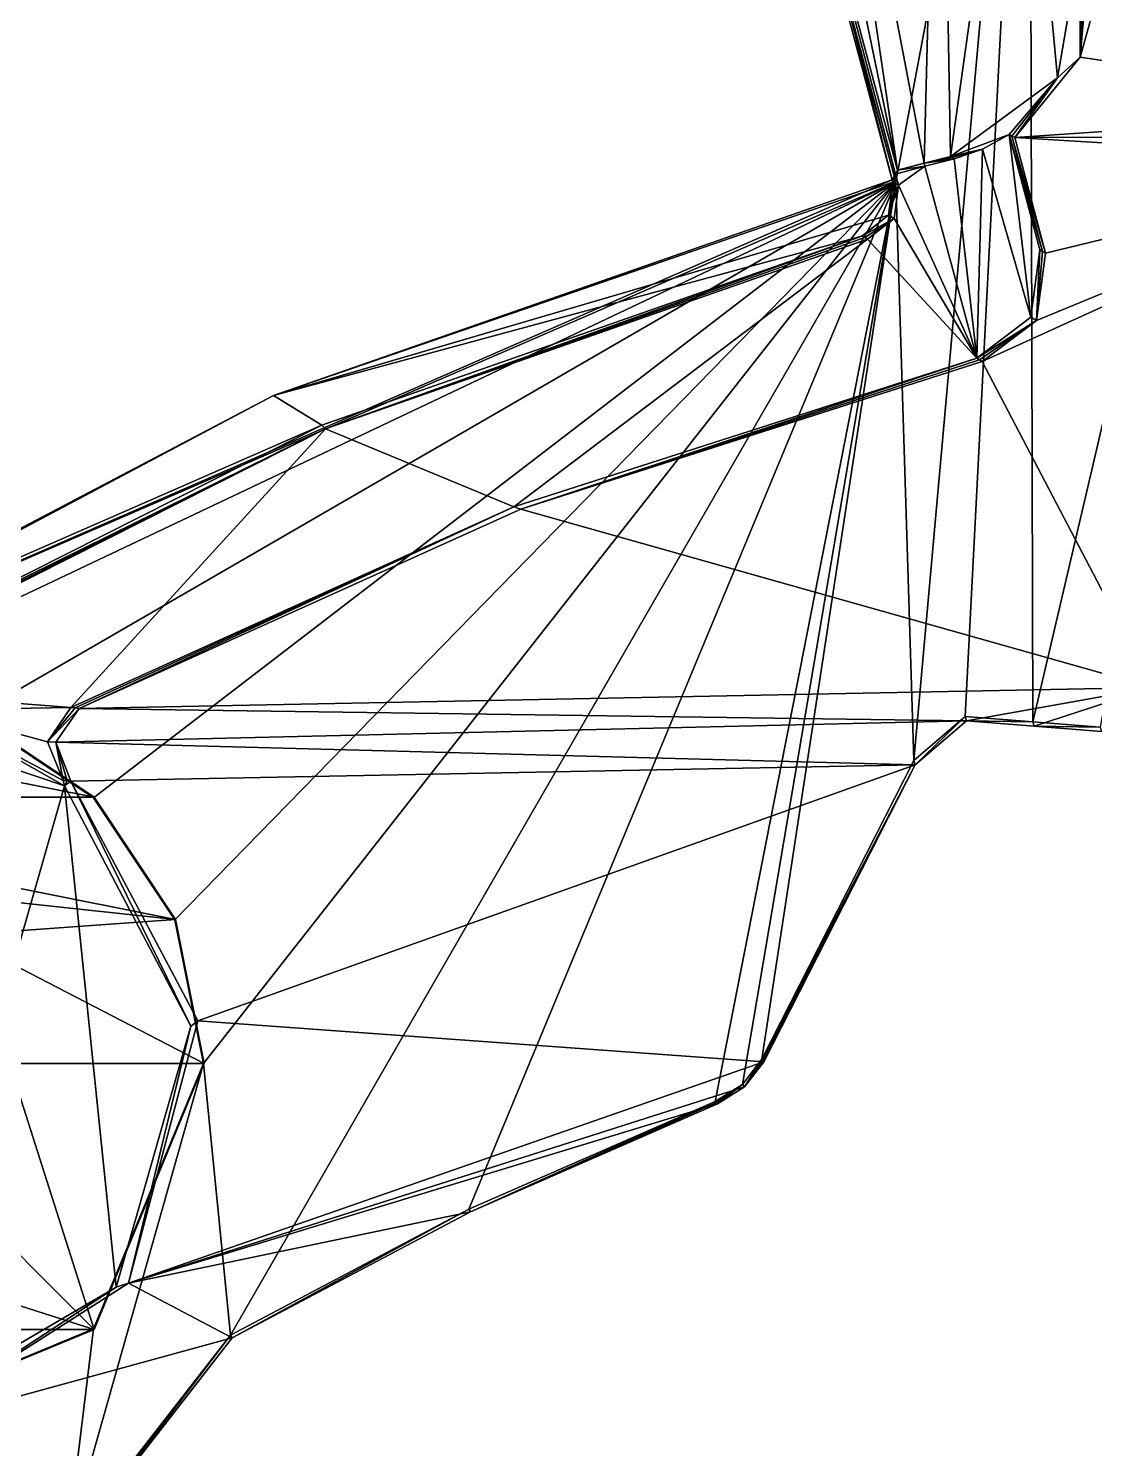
# Model space of a CAD drawing. Header units: millimetres. Extents: x -228 to 228, y -204 to 237.
# Drawn here: x -22.79 to -10.72, y 34.22 to 50.28 of the extents above; entities that cross this region are included whole.
import ezdxf

# ---------------------------------------------------------------- set-up
doc = ezdxf.new("R2010")
doc.units = ezdxf.units.MM
doc.header["$LTSCALE"] = 127.314815
for name, color, linetype in [('3529', 7, 'CONTINUOUS'), ('4337', 7, 'CONTINUOUS'), ('4338', 7, 'CONTINUOUS'), ('4409', 7, 'CONTINUOUS'), ('4410', 7, 'CONTINUOUS'), ('4419', 7, 'CONTINUOUS'), ('4469', 7, 'CONTINUOUS'), ('4470', 7, 'CONTINUOUS'), ('4476', 7, 'CONTINUOUS'), ('4529', 7, 'CONTINUOUS'), ('4541', 7, 'CONTINUOUS'), ('4542', 7, 'CONTINUOUS'), ('4543', 7, 'CONTINUOUS'), ('4606', 7, 'CONTINUOUS'), ('4607', 7, 'CONTINUOUS'), ('4608', 7, 'CONTINUOUS'), ('4609', 7, 'CONTINUOUS'), ('4610', 7, 'CONTINUOUS'), ('4613', 7, 'CONTINUOUS'), ('4615', 7, 'CONTINUOUS'), ('4616', 7, 'CONTINUOUS'), ('4618', 7, 'CONTINUOUS'), ('4621', 7, 'CONTINUOUS'), ('4629', 7, 'CONTINUOUS'), ('4632', 7, 'CONTINUOUS'), ('4633', 7, 'CONTINUOUS'), ('4634', 7, 'CONTINUOUS'), ('4637', 7, 'CONTINUOUS')]:
    doc.layers.add(name, color=color, linetype=linetype)

msp = doc.modelspace()

# ---------------------------------------------------------------- linework, layer by layer
at = {"layer": '3529', "color": 5, "linetype": 'Continuous'}
for points in [[(-15.39, 82.099, 1037.99), (-31.693, 41.747, 1037.99), (-15.39, 82.099, 1035.99), (-15.39, 82.099, 1037.99)], [(-15.39, 82.099, 1035.99), (-31.693, 41.747, 1037.99), (-24.104, 60.531, 1035.99), (-15.39, 82.099, 1035.99)]]:
    msp.add_3dface(points, dxfattribs=at)
at = {"layer": '4337', "color": 6, "linetype": 'Continuous'}
for points in [[(-7.968, 57.198, 1038.99), (-11.424, 42.441, 1038.99), (-11.462, 56.601, 1038.99), (-7.968, 57.198, 1038.99)], [(-10.662, 42.381, 1038.99), (-11.424, 42.441, 1038.99), (-7.968, 57.198, 1038.99), (-10.662, 42.381, 1038.99)], [(-12.972, 48.548, 1038.99), (-14.913, 55.791, 1038.99), (-11.462, 56.601, 1038.99), (-12.972, 48.548, 1038.99)], [(-12.77, 42.004, 1038.99), (-12.972, 48.548, 1038.99), (-11.462, 56.601, 1038.99), (-12.77, 42.004, 1038.99)], [(-12.188, 42.501, 1038.99), (-12.77, 42.004, 1038.99), (-11.462, 56.601, 1038.99), (-12.188, 42.501, 1038.99)], [(-11.424, 42.441, 1038.99), (-12.188, 42.501, 1038.99), (-11.462, 56.601, 1038.99), (-11.424, 42.441, 1038.99)], [(-12.972, 48.548, 1038.99), (-25.054, 42.826, 1038.99), (-26.546, 42.668, 1038.99), (-12.972, 48.548, 1038.99)], [(-25.054, 42.826, 1038.99), (-12.972, 48.548, 1038.99), (-23.429, 42.502, 1038.99), (-25.054, 42.826, 1038.99)], [(-23.429, 42.502, 1038.99), (-12.972, 48.548, 1038.99), (-22.05, 41.582, 1038.99), (-23.429, 42.502, 1038.99)], [(-22.05, 41.582, 1038.99), (-12.972, 48.548, 1038.99), (-21.13, 40.204, 1038.99), (-22.05, 41.582, 1038.99)], [(-12.972, 48.548, 1038.99), (-20.807, 38.579, 1038.99), (-21.13, 40.204, 1038.99), (-12.972, 48.548, 1038.99)], [(-20.807, 38.579, 1038.99), (-12.972, 48.548, 1038.99), (-20.499, 35.506, 1038.99), (-20.807, 38.579, 1038.99)], [(-20.499, 35.506, 1038.99), (-12.972, 48.548, 1038.99), (-17.806, 36.929, 1038.99), (-20.499, 35.506, 1038.99)], [(-17.806, 36.929, 1038.99), (-12.972, 48.548, 1038.99), (-15.016, 38.149, 1038.99), (-17.806, 36.929, 1038.99)], [(-15.016, 38.149, 1038.99), (-12.972, 48.548, 1038.99), (-14.71, 38.34, 1038.99), (-15.016, 38.149, 1038.99)], [(-14.71, 38.34, 1038.99), (-12.972, 48.548, 1038.99), (-14.491, 38.626, 1038.99), (-14.71, 38.34, 1038.99)], [(-14.491, 38.626, 1038.99), (-12.972, 48.548, 1038.99), (-12.77, 42.004, 1038.99), (-14.491, 38.626, 1038.99)], [(-22.05, 35.576, 1038.99), (-20.807, 38.579, 1038.99), (-22.348, 33.128, 1038.99), (-22.05, 35.576, 1038.99)], [(-22.348, 33.128, 1038.99), (-20.807, 38.579, 1038.99), (-20.499, 35.506, 1038.99), (-22.348, 33.128, 1038.99)], [(-25.053, 34.332, 1038.99), (-22.05, 35.576, 1038.99), (-22.348, 33.128, 1038.99), (-25.053, 34.332, 1038.99)], [(-24.969, 2.712, 1038.99), (-25.053, 34.332, 1038.99), (-22.348, 33.128, 1038.99), (-24.969, 2.712, 1038.99)]]:
    msp.add_3dface(points, dxfattribs=at)
at = {"layer": '4338', "color": 6, "linetype": 'Continuous'}
for points in [[(-10.787, 51.133, 1040.99), (-10.888, 49.961, 1040.99), (-8.316, 59.169, 1040.99), (-10.787, 51.133, 1040.99)], [(-8.316, 59.169, 1040.99), (-10.888, 49.961, 1040.99), (-6.938, 49.368, 1040.99), (-8.316, 59.169, 1040.99)], [(-30.499, 48.996, 1040.99), (-14.937, 55.747, 1040.99), (-27.297, 53.15, 1040.99), (-30.499, 48.996, 1040.99)], [(-10.888, 49.961, 1040.99), (-11.629, 49.049, 1040.99), (-6.938, 49.368, 1040.99), (-10.888, 49.961, 1040.99)], [(-6.938, 49.368, 1040.99), (-11.629, 49.049, 1040.99), (-6.942, 49.062, 1040.99), (-6.938, 49.368, 1040.99)], [(-6.942, 49.062, 1040.99), (-11.629, 49.049, 1040.99), (-7.038, 48.771, 1040.99), (-6.942, 49.062, 1040.99)], [(-11.629, 49.049, 1040.99), (-11.279, 47.743, 1040.99), (-7.038, 48.771, 1040.99), (-11.629, 49.049, 1040.99)], [(-11.382, 46.98, 1040.99), (-11.996, 46.516, 1040.99), (-7.038, 48.771, 1040.99), (-11.382, 46.98, 1040.99)], [(-7.038, 48.771, 1040.99), (-11.996, 46.516, 1040.99), (-10.065, 42.831, 1040.99), (-7.038, 48.771, 1040.99)], [(-11.279, 47.743, 1040.99), (-11.382, 46.98, 1040.99), (-7.038, 48.771, 1040.99), (-11.279, 47.743, 1040.99)], [(-13.015, 48.573, 1040.99), (-20.013, 46.133, 1040.99), (-13.008, 48.547, 1040.99), (-13.015, 48.573, 1040.99)], [(-13.008, 48.547, 1040.99), (-20.013, 46.133, 1040.99), (-13.055, 48.173, 1040.99), (-13.008, 48.547, 1040.99)], [(-13.055, 48.173, 1040.99), (-20.013, 46.133, 1040.99), (-13.357, 47.936, 1040.99), (-13.055, 48.173, 1040.99)], [(-13.357, 47.936, 1040.99), (-20.013, 46.133, 1040.99), (-19.466, 45.796, 1040.99), (-13.357, 47.936, 1040.99)], [(-11.996, 46.516, 1040.99), (-17.216, 44.847, 1040.99), (-10.065, 42.831, 1040.99), (-11.996, 46.516, 1040.99)], [(-20.013, 46.133, 1040.99), (-26.574, 42.691, 1040.99), (-19.466, 45.796, 1040.99), (-20.013, 46.133, 1040.99)], [(-19.466, 45.796, 1040.99), (-26.574, 42.691, 1040.99), (-25.247, 42.882, 1040.99), (-19.466, 45.796, 1040.99)], [(-17.216, 44.847, 1040.99), (-22.212, 42.594, 1040.99), (-10.065, 42.831, 1040.99), (-17.216, 44.847, 1040.99)], [(-10.065, 42.831, 1040.99), (-22.212, 42.594, 1040.99), (-12.173, 42.454, 1040.99), (-10.065, 42.831, 1040.99)], [(-11.409, 42.393, 1040.99), (-10.065, 42.831, 1040.99), (-12.173, 42.454, 1040.99), (-11.409, 42.393, 1040.99)], [(-10.647, 42.334, 1040.99), (-10.065, 42.831, 1040.99), (-11.409, 42.393, 1040.99), (-10.647, 42.334, 1040.99)], [(-22.212, 42.594, 1040.99), (-22.478, 42.21, 1040.99), (-12.173, 42.454, 1040.99), (-22.212, 42.594, 1040.99)], [(-12.173, 42.454, 1040.99), (-22.478, 42.21, 1040.99), (-12.755, 41.957, 1040.99), (-12.173, 42.454, 1040.99)], [(-22.478, 42.21, 1040.99), (-22.307, 41.772, 1040.99), (-12.755, 41.957, 1040.99), (-22.478, 42.21, 1040.99)], [(-22.307, 41.772, 1040.99), (-20.869, 39.06, 1040.99), (-12.755, 41.957, 1040.99), (-22.307, 41.772, 1040.99)], [(-12.755, 41.957, 1040.99), (-20.869, 39.06, 1040.99), (-14.466, 38.598, 1040.99), (-12.755, 41.957, 1040.99)], [(-20.869, 39.06, 1040.99), (-21.654, 36.092, 1040.99), (-14.466, 38.598, 1040.99), (-20.869, 39.06, 1040.99)], [(-14.466, 38.598, 1040.99), (-21.654, 36.092, 1040.99), (-14.685, 38.312, 1040.99), (-14.466, 38.598, 1040.99)], [(-14.685, 38.312, 1040.99), (-21.654, 36.092, 1040.99), (-14.991, 38.122, 1040.99), (-14.685, 38.312, 1040.99)], [(-14.991, 38.122, 1040.99), (-21.654, 36.092, 1040.99), (-17.786, 36.901, 1040.99), (-14.991, 38.122, 1040.99)], [(-17.786, 36.901, 1040.99), (-21.654, 36.092, 1040.99), (-20.482, 35.475, 1040.99), (-17.786, 36.901, 1040.99)], [(-21.654, 36.092, 1040.99), (-24.243, 34.446, 1040.99), (-20.482, 35.475, 1040.99), (-21.654, 36.092, 1040.99)], [(-20.482, 35.475, 1040.99), (-24.243, 34.446, 1040.99), (-22.315, 33.119, 1040.99), (-20.482, 35.475, 1040.99)], [(-24.243, 34.446, 1040.99), (-30.067, 33.128, 1040.99), (-22.315, 33.119, 1040.99), (-24.243, 34.446, 1040.99)]]:
    msp.add_3dface(points, dxfattribs=at)
at = {"layer": '4409', "color": 6, "linetype": 'Continuous'}
for points in [[(-26.682, 42.51, 1038.49), (-22.044, 41.588, 1038.49), (-28.063, 41.588, 1038.49), (-26.682, 42.51, 1038.49)], [(-23.425, 42.51, 1038.49), (-22.044, 41.588, 1038.49), (-26.682, 42.51, 1038.49), (-23.425, 42.51, 1038.49)], [(-22.044, 41.588, 1038.49), (-21.122, 40.207, 1038.49), (-28.063, 41.588, 1038.49), (-22.044, 41.588, 1038.49)], [(-28.063, 41.588, 1038.49), (-21.122, 40.207, 1038.49), (-25.053, 40.629, 1038.49), (-28.063, 41.588, 1038.49)], [(-25.053, 40.629, 1038.49), (-21.122, 40.207, 1038.49), (-23.604, 40.029, 1038.49), (-25.053, 40.629, 1038.49)], [(-21.122, 40.207, 1038.49), (-20.798, 38.579, 1038.49), (-23.604, 40.029, 1038.49), (-21.122, 40.207, 1038.49)], [(-23.604, 40.029, 1038.49), (-20.798, 38.579, 1038.49), (-23.003, 38.579, 1038.49), (-23.604, 40.029, 1038.49)], [(-23.003, 38.579, 1038.49), (-22.044, 35.57, 1038.49), (-23.604, 37.129, 1038.49), (-23.003, 38.579, 1038.49)], [(-20.798, 38.579, 1038.49), (-22.044, 35.57, 1038.49), (-23.003, 38.579, 1038.49), (-20.798, 38.579, 1038.49)], [(-22.044, 35.57, 1038.49), (-25.053, 36.529, 1038.49), (-23.604, 37.129, 1038.49), (-22.044, 35.57, 1038.49)], [(-22.044, 35.57, 1038.49), (-28.063, 35.57, 1038.49), (-25.053, 36.529, 1038.49), (-22.044, 35.57, 1038.49)], [(-25.053, 34.323, 1038.49), (-28.063, 35.57, 1038.49), (-22.044, 35.57, 1038.49), (-25.053, 34.323, 1038.49)]]:
    msp.add_3dface(points, dxfattribs=at)
at = {"layer": '4410', "color": 6, "linetype": 'Continuous'}
for points in [[(-22.379, 41.719, 1045.99), (-25.289, 42.697, 1045.99), (-24.445, 34.499, 1045.99), (-22.379, 41.719, 1045.99)], [(-21.796, 36.049, 1045.99), (-22.379, 41.719, 1045.99), (-24.445, 34.499, 1045.99), (-21.796, 36.049, 1045.99)], [(-20.951, 39.001, 1045.99), (-22.379, 41.719, 1045.99), (-21.796, 36.049, 1045.99), (-20.951, 39.001, 1045.99)]]:
    msp.add_3dface(points, dxfattribs=at)
at = {"layer": '4419', "color": 6, "linetype": 'Continuous'}
msp.add_3dface([(-26.799, 51.159, 1038.89), (-14.914, 55.787, 1039.09), (-30.505, 49.029, 1039.19), (-26.799, 51.159, 1038.89)], dxfattribs=at)
at = {"layer": '4469', "color": 6, "linetype": 'Continuous'}
for points in [[(-13.015, 48.573, 1040.99), (-12.972, 48.548, 1038.99), (-26.546, 42.668, 1038.99), (-13.015, 48.573, 1040.99)], [(-13.015, 48.573, 1040.99), (-26.546, 42.668, 1038.99), (-20.013, 46.133, 1040.99), (-13.015, 48.573, 1040.99)], [(-26.546, 42.668, 1038.99), (-26.574, 42.691, 1040.99), (-20.013, 46.133, 1040.99), (-26.546, 42.668, 1038.99)]]:
    msp.add_3dface(points, dxfattribs=at)
at = {"layer": '4470', "color": 6, "linetype": 'Continuous'}
for points in [[(-14.914, 55.787, 1039.09), (-14.937, 55.747, 1040.99), (-30.505, 49.029, 1039.19), (-14.914, 55.787, 1039.09)], [(-14.937, 55.747, 1040.99), (-30.499, 48.996, 1040.99), (-30.505, 49.029, 1039.19), (-14.937, 55.747, 1040.99)]]:
    msp.add_3dface(points, dxfattribs=at)
at = {"layer": '4476', "color": 6, "linetype": 'Continuous'}
for points in [[(-14.83, 55.685, 1045.99), (-12.953, 48.68, 1045.99), (-14.425, 55.791, 1045.99), (-14.83, 55.685, 1045.99)], [(-14.425, 55.791, 1045.99), (-12.953, 48.68, 1045.99), (-14.019, 55.895, 1045.99), (-14.425, 55.791, 1045.99)], [(-12.953, 48.68, 1045.99), (-12.654, 48.759, 1045.99), (-14.019, 55.895, 1045.99), (-12.953, 48.68, 1045.99)], [(-14.019, 55.895, 1045.99), (-12.654, 48.759, 1045.99), (-12.477, 55.654, 1045.99), (-14.019, 55.895, 1045.99)], [(-12.654, 48.759, 1045.99), (-12.355, 48.835, 1045.99), (-12.477, 55.654, 1045.99), (-12.654, 48.759, 1045.99)], [(-12.477, 55.654, 1045.99), (-12.355, 48.835, 1045.99), (-11.578, 54.378, 1045.99), (-12.477, 55.654, 1045.99)], [(-12.355, 48.835, 1045.99), (-11.143, 49.724, 1045.99), (-11.578, 54.378, 1045.99), (-12.355, 48.835, 1045.99)], [(-11.143, 49.724, 1045.99), (-10.891, 51.197, 1045.99), (-11.578, 54.378, 1045.99), (-11.143, 49.724, 1045.99)]]:
    msp.add_3dface(points, dxfattribs=at)
at = {"layer": '4529', "color": 6, "linetype": 'Continuous'}
for points in [[(-11.693, 49.085, 1043.99), (-11.993, 48.92, 1043.99), (-11.446, 47.019, 1043.99), (-11.693, 49.085, 1043.99)], [(-11.344, 47.781, 1043.99), (-11.693, 49.085, 1043.99), (-11.446, 47.019, 1043.99), (-11.344, 47.781, 1043.99)], [(-11.993, 48.92, 1043.99), (-12.315, 48.81, 1043.99), (-12.059, 46.554, 1043.99), (-11.993, 48.92, 1043.99)], [(-11.446, 47.019, 1043.99), (-11.993, 48.92, 1043.99), (-12.059, 46.554, 1043.99), (-11.446, 47.019, 1043.99)], [(-12.978, 48.637, 1043.99), (-12.944, 48.51, 1043.99), (-12.647, 48.725, 1043.99), (-12.978, 48.637, 1043.99)], [(-12.647, 48.725, 1043.99), (-12.944, 48.51, 1043.99), (-12.059, 46.554, 1043.99), (-12.647, 48.725, 1043.99)], [(-12.315, 48.81, 1043.99), (-12.647, 48.725, 1043.99), (-12.059, 46.554, 1043.99), (-12.315, 48.81, 1043.99)], [(-12.059, 46.554, 1043.99), (-12.944, 48.51, 1043.99), (-12.993, 48.133, 1043.99), (-12.059, 46.554, 1043.99)], [(-13.293, 47.899, 1043.99), (-12.059, 46.554, 1043.99), (-12.993, 48.133, 1043.99), (-13.293, 47.899, 1043.99)], [(-19.427, 45.756, 1043.99), (-17.295, 44.873, 1043.99), (-13.293, 47.899, 1043.99), (-19.427, 45.756, 1043.99)], [(-17.295, 44.873, 1043.99), (-12.059, 46.554, 1043.99), (-13.293, 47.899, 1043.99), (-17.295, 44.873, 1043.99)], [(-25.229, 42.831, 1043.99), (-22.306, 42.604, 1043.99), (-19.427, 45.756, 1043.99), (-25.229, 42.831, 1043.99)], [(-22.306, 42.604, 1043.99), (-17.295, 44.873, 1043.99), (-19.427, 45.756, 1043.99), (-22.306, 42.604, 1043.99)], [(-23.902, 42.576, 1043.99), (-22.306, 42.604, 1043.99), (-25.229, 42.831, 1043.99), (-23.902, 42.576, 1043.99)], [(-22.571, 42.216, 1043.99), (-22.306, 42.604, 1043.99), (-23.902, 42.576, 1043.99), (-22.571, 42.216, 1043.99)], [(-22.394, 41.777, 1043.99), (-22.571, 42.216, 1043.99), (-23.902, 42.576, 1043.99), (-22.394, 41.777, 1043.99)]]:
    msp.add_3dface(points, dxfattribs=at)
at = {"layer": '4541', "color": 6, "linetype": 'Continuous'}
for points in [[(-14.491, 38.626, 1038.99), (-12.77, 42.004, 1038.99), (-12.755, 41.957, 1040.99), (-14.491, 38.626, 1038.99)], [(-14.491, 38.626, 1038.99), (-12.755, 41.957, 1040.99), (-14.479, 38.612, 1039.99), (-14.491, 38.626, 1038.99)], [(-12.755, 41.957, 1040.99), (-14.466, 38.598, 1040.99), (-14.479, 38.612, 1039.99), (-12.755, 41.957, 1040.99)]]:
    msp.add_3dface(points, dxfattribs=at)
at = {"layer": '4542', "color": 6, "linetype": 'Continuous'}
for points in [[(-11.424, 42.441, 1038.99), (-10.662, 42.381, 1038.99), (-11.409, 42.393, 1040.99), (-11.424, 42.441, 1038.99)], [(-10.662, 42.381, 1038.99), (-10.647, 42.334, 1040.99), (-11.409, 42.393, 1040.99), (-10.662, 42.381, 1038.99)]]:
    msp.add_3dface(points, dxfattribs=at)
at = {"layer": '4543', "color": 6, "linetype": 'Continuous'}
for points in [[(-12.77, 42.004, 1038.99), (-12.188, 42.501, 1038.99), (-12.755, 41.957, 1040.99), (-12.77, 42.004, 1038.99)], [(-12.188, 42.501, 1038.99), (-12.173, 42.454, 1040.99), (-12.755, 41.957, 1040.99), (-12.188, 42.501, 1038.99)], [(-12.188, 42.501, 1038.99), (-11.424, 42.441, 1038.99), (-12.173, 42.454, 1040.99), (-12.188, 42.501, 1038.99)], [(-11.424, 42.441, 1038.99), (-11.409, 42.393, 1040.99), (-12.173, 42.454, 1040.99), (-11.424, 42.441, 1038.99)]]:
    msp.add_3dface(points, dxfattribs=at)
at = {"layer": '4606', "color": 6, "linetype": 'Continuous'}
for points in [[(-17.216, 44.847, 1040.99), (-12.059, 46.554, 1043.99), (-17.295, 44.873, 1043.99), (-17.216, 44.847, 1040.99)], [(-12.059, 46.554, 1043.99), (-17.216, 44.847, 1040.99), (-12.028, 46.536, 1042.554), (-12.059, 46.554, 1043.99)], [(-17.216, 44.847, 1040.99), (-11.996, 46.516, 1040.99), (-12.028, 46.536, 1042.554), (-17.216, 44.847, 1040.99)], [(-17.295, 44.873, 1043.99), (-22.306, 42.604, 1043.99), (-22.257, 42.599, 1042.422), (-17.295, 44.873, 1043.99)], [(-22.212, 42.594, 1040.99), (-17.295, 44.873, 1043.99), (-22.257, 42.599, 1042.422), (-22.212, 42.594, 1040.99)], [(-22.212, 42.594, 1040.99), (-17.216, 44.847, 1040.99), (-17.295, 44.873, 1043.99), (-22.212, 42.594, 1040.99)]]:
    msp.add_3dface(points, dxfattribs=at)
at = {"layer": '4607', "color": 6, "linetype": 'Continuous'}
for points in [[(-11.693, 49.085, 1043.99), (-11.344, 47.781, 1043.99), (-11.313, 47.763, 1042.554), (-11.693, 49.085, 1043.99)], [(-11.693, 49.085, 1043.99), (-11.313, 47.763, 1042.554), (-11.661, 49.067, 1042.489), (-11.693, 49.085, 1043.99)], [(-11.279, 47.743, 1040.99), (-11.629, 49.049, 1040.99), (-11.661, 49.067, 1042.489), (-11.279, 47.743, 1040.99)], [(-11.313, 47.763, 1042.554), (-11.279, 47.743, 1040.99), (-11.661, 49.067, 1042.489), (-11.313, 47.763, 1042.554)]]:
    msp.add_3dface(points, dxfattribs=at)
at = {"layer": '4608', "color": 6, "linetype": 'Continuous'}
for points in [[(-13.357, 47.936, 1040.99), (-19.466, 45.796, 1040.99), (-19.427, 45.756, 1043.99), (-13.357, 47.936, 1040.99)], [(-13.357, 47.936, 1040.99), (-19.427, 45.756, 1043.99), (-13.326, 47.918, 1042.427), (-13.357, 47.936, 1040.99)], [(-19.427, 45.756, 1043.99), (-13.293, 47.899, 1043.99), (-13.326, 47.918, 1042.427), (-19.427, 45.756, 1043.99)], [(-19.466, 45.796, 1040.99), (-25.247, 42.882, 1040.99), (-19.427, 45.756, 1043.99), (-19.466, 45.796, 1040.99)], [(-19.427, 45.756, 1043.99), (-25.247, 42.882, 1040.99), (-25.238, 42.855, 1042.554), (-19.427, 45.756, 1043.99)], [(-25.229, 42.831, 1043.99), (-19.427, 45.756, 1043.99), (-25.238, 42.855, 1042.554), (-25.229, 42.831, 1043.99)]]:
    msp.add_3dface(points, dxfattribs=at)
at = {"layer": '4609', "color": 6, "linetype": 'Continuous'}
for points in [[(-25.289, 42.697, 1045.99), (-22.379, 41.719, 1045.99), (-23.902, 42.576, 1043.99), (-25.289, 42.697, 1045.99)], [(-22.379, 41.719, 1045.99), (-22.394, 41.777, 1043.99), (-23.902, 42.576, 1043.99), (-22.379, 41.719, 1045.99)], [(-23.429, 42.502, 1038.99), (-22.05, 41.582, 1038.99), (-23.425, 42.51, 1038.49), (-23.429, 42.502, 1038.99)], [(-22.05, 41.582, 1038.99), (-22.044, 41.588, 1038.49), (-23.425, 42.51, 1038.49), (-22.05, 41.582, 1038.99)], [(-22.394, 41.777, 1043.99), (-22.379, 41.719, 1045.99), (-22.348, 41.775, 1042.422), (-22.394, 41.777, 1043.99)], [(-22.379, 41.719, 1045.99), (-22.307, 41.772, 1040.99), (-22.348, 41.775, 1042.422), (-22.379, 41.719, 1045.99)], [(-22.307, 41.772, 1040.99), (-22.379, 41.719, 1045.99), (-20.951, 39.001, 1045.99), (-22.307, 41.772, 1040.99)], [(-20.869, 39.06, 1040.99), (-22.307, 41.772, 1040.99), (-20.951, 39.001, 1045.99), (-20.869, 39.06, 1040.99)], [(-22.05, 41.582, 1038.99), (-21.13, 40.204, 1038.99), (-22.044, 41.588, 1038.49), (-22.05, 41.582, 1038.99)], [(-21.13, 40.204, 1038.99), (-21.122, 40.207, 1038.49), (-22.044, 41.588, 1038.49), (-21.13, 40.204, 1038.99)], [(-21.13, 40.204, 1038.99), (-20.807, 38.579, 1038.99), (-21.122, 40.207, 1038.49), (-21.13, 40.204, 1038.99)], [(-20.807, 38.579, 1038.99), (-20.798, 38.579, 1038.49), (-21.122, 40.207, 1038.49), (-20.807, 38.579, 1038.99)], [(-21.654, 36.092, 1040.99), (-20.869, 39.06, 1040.99), (-20.951, 39.001, 1045.99), (-21.654, 36.092, 1040.99)], [(-21.654, 36.092, 1040.99), (-20.951, 39.001, 1045.99), (-21.796, 36.049, 1045.99), (-21.654, 36.092, 1040.99)], [(-24.243, 34.446, 1040.99), (-21.796, 36.049, 1045.99), (-24.445, 34.499, 1045.99), (-24.243, 34.446, 1040.99)], [(-24.243, 34.446, 1040.99), (-21.654, 36.092, 1040.99), (-21.796, 36.049, 1045.99), (-24.243, 34.446, 1040.99)]]:
    msp.add_3dface(points, dxfattribs=at)
at = {"layer": '4610', "color": 6, "linetype": 'Continuous'}
for points in [[(-20.807, 38.579, 1038.99), (-22.05, 35.576, 1038.99), (-20.798, 38.579, 1038.49), (-20.807, 38.579, 1038.99)], [(-20.798, 38.579, 1038.49), (-22.05, 35.576, 1038.99), (-22.044, 35.57, 1038.49), (-20.798, 38.579, 1038.49)], [(-22.05, 35.576, 1038.99), (-25.053, 34.332, 1038.99), (-22.044, 35.57, 1038.49), (-22.05, 35.576, 1038.99)], [(-25.053, 34.332, 1038.99), (-25.053, 34.323, 1038.49), (-22.044, 35.57, 1038.49), (-25.053, 34.332, 1038.99)]]:
    msp.add_3dface(points, dxfattribs=at)
at = {"layer": '4613', "color": 6, "linetype": 'Continuous'}
for points in [[(-22.348, 33.128, 1038.99), (-20.499, 35.506, 1038.99), (-22.315, 33.119, 1040.99), (-22.348, 33.128, 1038.99)], [(-20.499, 35.506, 1038.99), (-20.482, 35.475, 1040.99), (-22.315, 33.119, 1040.99), (-20.499, 35.506, 1038.99)]]:
    msp.add_3dface(points, dxfattribs=at)
at = {"layer": '4615', "color": 6, "linetype": 'Continuous'}
for points in [[(-17.806, 36.929, 1038.99), (-15.016, 38.149, 1038.99), (-17.786, 36.901, 1040.99), (-17.806, 36.929, 1038.99)], [(-17.786, 36.901, 1040.99), (-15.016, 38.149, 1038.99), (-15.004, 38.136, 1039.99), (-17.786, 36.901, 1040.99)], [(-14.991, 38.122, 1040.99), (-17.786, 36.901, 1040.99), (-15.004, 38.136, 1039.99), (-14.991, 38.122, 1040.99)], [(-20.499, 35.506, 1038.99), (-17.806, 36.929, 1038.99), (-20.482, 35.475, 1040.99), (-20.499, 35.506, 1038.99)], [(-17.806, 36.929, 1038.99), (-17.786, 36.901, 1040.99), (-20.482, 35.475, 1040.99), (-17.806, 36.929, 1038.99)]]:
    msp.add_3dface(points, dxfattribs=at)
at = {"layer": '4616', "color": 6, "linetype": 'Continuous'}
for points in [[(-14.71, 38.34, 1038.99), (-14.491, 38.626, 1038.99), (-14.685, 38.312, 1040.99), (-14.71, 38.34, 1038.99)], [(-14.685, 38.312, 1040.99), (-14.491, 38.626, 1038.99), (-14.479, 38.612, 1039.99), (-14.685, 38.312, 1040.99)], [(-14.466, 38.598, 1040.99), (-14.685, 38.312, 1040.99), (-14.479, 38.612, 1039.99), (-14.466, 38.598, 1040.99)], [(-15.016, 38.149, 1038.99), (-14.71, 38.34, 1038.99), (-15.004, 38.136, 1039.99), (-15.016, 38.149, 1038.99)], [(-14.71, 38.34, 1038.99), (-14.991, 38.122, 1040.99), (-15.004, 38.136, 1039.99), (-14.71, 38.34, 1038.99)], [(-14.71, 38.34, 1038.99), (-14.685, 38.312, 1040.99), (-14.991, 38.122, 1040.99), (-14.71, 38.34, 1038.99)]]:
    msp.add_3dface(points, dxfattribs=at)
at = {"layer": '4618', "color": 6, "linetype": 'Continuous'}
for points in [[(-11.382, 46.98, 1040.99), (-11.344, 47.781, 1043.99), (-11.446, 47.019, 1043.99), (-11.382, 46.98, 1040.99)], [(-11.344, 47.781, 1043.99), (-11.382, 46.98, 1040.99), (-11.313, 47.763, 1042.554), (-11.344, 47.781, 1043.99)], [(-11.382, 46.98, 1040.99), (-11.279, 47.743, 1040.99), (-11.313, 47.763, 1042.554), (-11.382, 46.98, 1040.99)], [(-11.382, 46.98, 1040.99), (-11.446, 47.019, 1043.99), (-12.059, 46.554, 1043.99), (-11.382, 46.98, 1040.99)], [(-11.382, 46.98, 1040.99), (-12.059, 46.554, 1043.99), (-12.028, 46.536, 1042.554), (-11.382, 46.98, 1040.99)], [(-11.996, 46.516, 1040.99), (-11.382, 46.98, 1040.99), (-12.028, 46.536, 1042.554), (-11.996, 46.516, 1040.99)]]:
    msp.add_3dface(points, dxfattribs=at)
at = {"layer": '4621', "color": 6, "linetype": 'Continuous'}
for points in [[(-12.355, 48.835, 1045.99), (-12.654, 48.759, 1045.99), (-12.335, 48.823, 1045.007), (-12.355, 48.835, 1045.99)], [(-12.953, 48.68, 1045.99), (-12.978, 48.637, 1043.99), (-12.647, 48.725, 1043.99), (-12.953, 48.68, 1045.99)], [(-12.654, 48.759, 1045.99), (-12.953, 48.68, 1045.99), (-12.647, 48.725, 1043.99), (-12.654, 48.759, 1045.99)], [(-12.654, 48.759, 1045.99), (-12.315, 48.81, 1043.99), (-12.335, 48.823, 1045.007), (-12.654, 48.759, 1045.99)], [(-12.654, 48.759, 1045.99), (-12.647, 48.725, 1043.99), (-12.315, 48.81, 1043.99), (-12.654, 48.759, 1045.99)]]:
    msp.add_3dface(points, dxfattribs=at)
at = {"layer": '4629', "color": 6, "linetype": 'Continuous'}
for points in [[(-10.888, 49.961, 1040.99), (-10.891, 51.197, 1045.99), (-11.143, 49.724, 1045.99), (-10.888, 49.961, 1040.99)], [(-10.891, 51.197, 1045.99), (-10.888, 49.961, 1040.99), (-10.841, 51.166, 1043.601), (-10.891, 51.197, 1045.99)], [(-10.888, 49.961, 1040.99), (-10.787, 51.133, 1040.99), (-10.841, 51.166, 1043.601), (-10.888, 49.961, 1040.99)], [(-11.629, 49.049, 1040.99), (-10.888, 49.961, 1040.99), (-11.143, 49.724, 1045.99), (-11.629, 49.049, 1040.99)], [(-11.143, 49.724, 1045.99), (-12.355, 48.835, 1045.99), (-11.693, 49.085, 1043.99), (-11.143, 49.724, 1045.99)], [(-11.693, 49.085, 1043.99), (-11.661, 49.067, 1042.489), (-11.143, 49.724, 1045.99), (-11.693, 49.085, 1043.99)], [(-11.629, 49.049, 1040.99), (-11.143, 49.724, 1045.99), (-11.661, 49.067, 1042.489), (-11.629, 49.049, 1040.99)], [(-12.355, 48.835, 1045.99), (-11.993, 48.92, 1043.99), (-11.693, 49.085, 1043.99), (-12.355, 48.835, 1045.99)], [(-11.993, 48.92, 1043.99), (-12.355, 48.835, 1045.99), (-12.335, 48.823, 1045.007), (-11.993, 48.92, 1043.99)], [(-12.315, 48.81, 1043.99), (-11.993, 48.92, 1043.99), (-12.335, 48.823, 1045.007), (-12.315, 48.81, 1043.99)]]:
    msp.add_3dface(points, dxfattribs=at)
at = {"layer": '4632', "color": 6, "linetype": 'Continuous'}
for points in [[(-22.306, 42.604, 1043.99), (-22.571, 42.216, 1043.99), (-22.257, 42.599, 1042.422), (-22.306, 42.604, 1043.99)], [(-22.571, 42.216, 1043.99), (-22.212, 42.594, 1040.99), (-22.257, 42.599, 1042.422), (-22.571, 42.216, 1043.99)], [(-22.478, 42.21, 1040.99), (-22.212, 42.594, 1040.99), (-22.571, 42.216, 1043.99), (-22.478, 42.21, 1040.99)], [(-22.478, 42.21, 1040.99), (-22.571, 42.216, 1043.99), (-22.394, 41.777, 1043.99), (-22.478, 42.21, 1040.99)], [(-22.307, 41.772, 1040.99), (-22.478, 42.21, 1040.99), (-22.348, 41.775, 1042.422), (-22.307, 41.772, 1040.99)], [(-22.478, 42.21, 1040.99), (-22.394, 41.777, 1043.99), (-22.348, 41.775, 1042.422), (-22.478, 42.21, 1040.99)]]:
    msp.add_3dface(points, dxfattribs=at)
at = {"layer": '4633', "color": 6, "linetype": 'Continuous'}
for points in [[(-14.937, 55.747, 1040.99), (-13.015, 48.573, 1040.99), (-14.83, 55.685, 1045.99), (-14.937, 55.747, 1040.99)], [(-14.83, 55.685, 1045.99), (-13.015, 48.573, 1040.99), (-12.978, 48.637, 1043.99), (-14.83, 55.685, 1045.99)], [(-12.953, 48.68, 1045.99), (-14.83, 55.685, 1045.99), (-12.978, 48.637, 1043.99), (-12.953, 48.68, 1045.99)], [(-13.015, 48.573, 1040.99), (-13.008, 48.547, 1040.99), (-12.978, 48.637, 1043.99), (-13.015, 48.573, 1040.99)], [(-12.978, 48.637, 1043.99), (-13.008, 48.547, 1040.99), (-12.977, 48.529, 1042.427), (-12.978, 48.637, 1043.99)], [(-12.944, 48.51, 1043.99), (-12.978, 48.637, 1043.99), (-12.977, 48.529, 1042.427), (-12.944, 48.51, 1043.99)]]:
    msp.add_3dface(points, dxfattribs=at)
at = {"layer": '4634', "color": 6, "linetype": 'Continuous'}
for points in [[(-14.914, 55.787, 1039.09), (-12.972, 48.548, 1038.99), (-14.937, 55.747, 1040.99), (-14.914, 55.787, 1039.09)], [(-12.972, 48.548, 1038.99), (-13.015, 48.573, 1040.99), (-14.937, 55.747, 1040.99), (-12.972, 48.548, 1038.99)], [(-14.913, 55.791, 1038.99), (-12.972, 48.548, 1038.99), (-14.914, 55.787, 1039.09), (-14.913, 55.791, 1038.99)]]:
    msp.add_3dface(points, dxfattribs=at)
at = {"layer": '4637', "color": 6, "linetype": 'Continuous'}
for points in [[(-13.008, 48.547, 1040.99), (-13.055, 48.173, 1040.99), (-12.977, 48.529, 1042.427), (-13.008, 48.547, 1040.99)], [(-13.055, 48.173, 1040.99), (-12.944, 48.51, 1043.99), (-12.977, 48.529, 1042.427), (-13.055, 48.173, 1040.99)], [(-12.944, 48.51, 1043.99), (-13.055, 48.173, 1040.99), (-12.993, 48.133, 1043.99), (-12.944, 48.51, 1043.99)], [(-13.055, 48.173, 1040.99), (-13.357, 47.936, 1040.99), (-12.993, 48.133, 1043.99), (-13.055, 48.173, 1040.99)], [(-12.993, 48.133, 1043.99), (-13.357, 47.936, 1040.99), (-13.326, 47.918, 1042.427), (-12.993, 48.133, 1043.99)], [(-13.293, 47.899, 1043.99), (-12.993, 48.133, 1043.99), (-13.326, 47.918, 1042.427), (-13.293, 47.899, 1043.99)]]:
    msp.add_3dface(points, dxfattribs=at)

doc.saveas('drawing.dxf')
